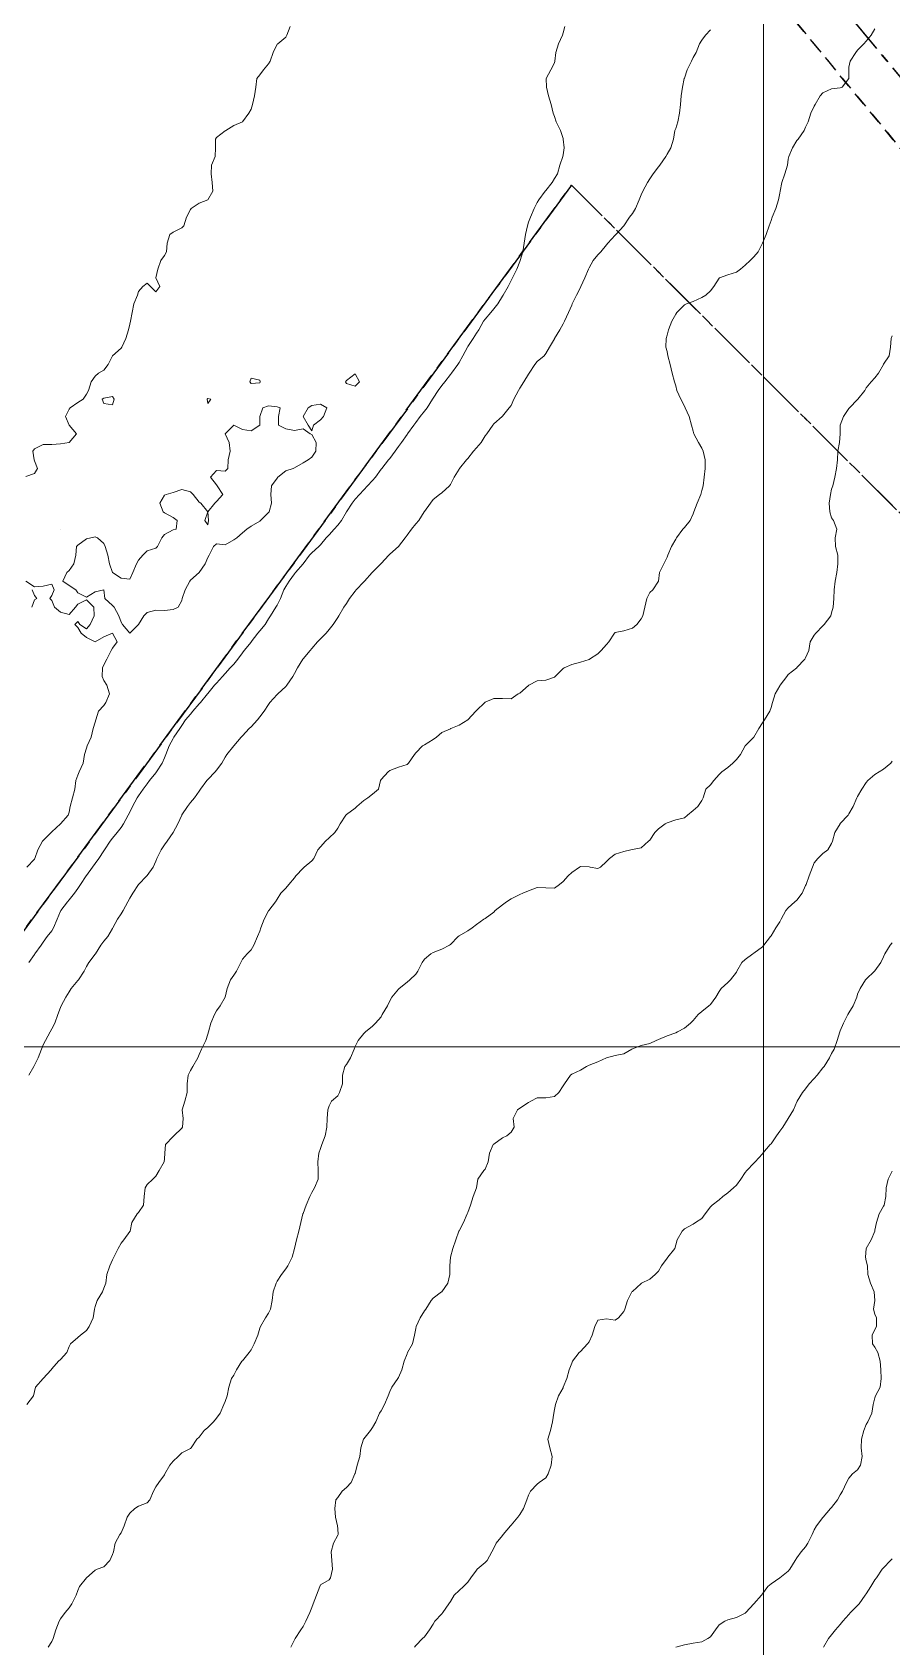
# Model space of a CAD drawing. Header units: centimetres. Extents: x 0 to 642158, y -847 to 649707.
# Drawn here: x 616324.6 to 616374.2, y 620852.8 to 620945.9 of the extents above; entities that cross this region are included whole.
import ezdxf

# ---------------------------------------------------------------- set-up
doc = ezdxf.new("R2010")
doc.units = ezdxf.units.CM
doc.header["$MEASUREMENT"] = 0
doc.linetypes.add('CENTERX2', pattern=[4, 2.5, -0.5, 0.5, -0.5])
doc.linetypes.add('JIS_02_0.7', pattern=[1.35, 0.75, -0.6])
for name, color, linetype, lineweight in [('MEV_grille', 254, 'Continuous', 9), ('WAL_parcellaire agricole', 7, 'JIS_02_0.7', 25), ('WAL_topographie 0.5', 253, 'Continuous', 20)]:
    doc.layers.add(name, color=color, linetype=linetype, lineweight=lineweight)
doc.layers.add('SPW_parcellaire cadastral', color=7, linetype='CENTERX2', lineweight=25, true_color=0xff0542)

# ---------------------------------------------------------------- blocks, each defined once
blk = doc.blocks.new('*U114')
at = {"layer": 'MEV_grille', "transparency": 33554687}
blk.add_lwpolyline([(-1338.461, 0), (1338.461, 0)], dxfattribs=at)
blk = doc.blocks.new('*U115')
at = {"layer": 'MEV_grille', "color": 0, "linetype": 'ByBlock', "lineweight": -2, "transparency": 16777216}
blk.add_blockref('*U114', (0, -1500), dxfattribs=at)
blk = doc.blocks.new('*U112')
at = {"layer": 'MEV_grille', "transparency": 33554687}
blk.add_lwpolyline([(0, 1825.476), (0, -1825.476)], dxfattribs=at)
blk = doc.blocks.new('*U113')
at = {"layer": 'MEV_grille', "color": 0, "linetype": 'ByBlock', "lineweight": -2, "transparency": 16777216}
blk.add_blockref('*U112', (1000, 0), dxfattribs=at)

msp = doc.modelspace()

# ---------------------------------------------------------------- linework, layer by layer
at = {"layer": 'SPW_parcellaire cadastral'}
for points in [[(616444.846, 620858.824), (616328.319, 620999.221), (616353.241, 621029.345), (616359.425, 621024.116), (616402.941, 621068.081), (616404.139, 621066.321), (616414.789, 621054.224), (616417.702, 621050.693), (616424.235, 621042.692)], [(616313.036, 620878.993), (616265.079, 620915.786), (616262.741, 620917.58), (616265.689, 620921.537), (616328.319, 620999.221), (616444.846, 620858.824), (616438.51, 620852.937), (616408.245, 620884.701), (616355.741, 620937.089), (616313.036, 620878.993)], [(616313.036, 620878.993), (616355.741, 620937.089), (616408.245, 620884.701), (616438.51, 620852.937), (616410.11, 620826.551), (616394.538, 620813.213), (616375.55, 620800.72), (616354.566, 620778.67), (616332.931, 620755.938), (616309.37, 620730.794), (616286.178, 620751.628), (616257.086, 620777.464), (616258.195, 620804.368), (616302.028, 620864.015), (616313.036, 620878.993)]]:
    msp.add_lwpolyline(points, dxfattribs=at)
at = {"layer": 'WAL_parcellaire agricole'}
for points in [[(616324.031, 621000.478), (616269.31, 620938.403), (616268.869, 620960.806), (616335.692, 621044.813), (616332.483, 621048.937), (616345.106, 621065.188), (616375.352, 621102.317), (616518.538, 620926.168), (616439.713, 620860.66), (616324.031, 621000.478)], [(616255.997, 620774.617), (616254.888, 620802.306), (616269.443, 620906.264), (616269.125, 620914.056), (616269.31, 620938.403), (616324.031, 621000.478), (616439.713, 620860.66), (616427.749, 620846.053), (616421.929, 620839.702), (616414.257, 620830.705), (616403.934, 620820.988), (616397.612, 620816.054), (616363.299, 620797.518), (616354.757, 620786.516), (616345.049, 620771.634), (616339.95, 620763.773), (616311.615, 620724.308), (616278.144, 620756.809), (616255.997, 620774.617)]]:
    msp.add_lwpolyline(points, dxfattribs=at)
at = {"layer": 'WAL_topographie 0.5'}
for points in [[(616339.5, 620946.25), (616339.319, 620945.75), (616339.25, 620945.632), (616338.786, 620945.25), (616338.75, 620945.217), (616338.517, 620944.75), (616338.346, 620944.25), (616338.25, 620944.094), (616337.961, 620943.75), (616337.75, 620943.464), (616337.583, 620943.25), (616337.516, 620942.75), (616337.45, 620942.25), (616337.324, 620941.75), (616337.25, 620941.472), (616337.125, 620941.25), (616336.75, 620940.75), (616336.75, 620940.75), (616336.25, 620940.544), (616335.796, 620940.25), (616335.75, 620940.222), (616335.25, 620939.838), (616335.185, 620939.75), (616335.197, 620939.25), (616335.167, 620938.75), (616334.97, 620938.25), (616334.941, 620937.75), (616335.007, 620937.25), (616335.047, 620936.75), (616334.75, 620936.25), (616334.75, 620936.25), (616334.25, 620936.045), (616333.786, 620935.75), (616333.75, 620935.694), (616333.528, 620935.25), (616333.361, 620934.75), (616333.25, 620934.625), (616332.75, 620934.389), (616332.558, 620934.25), (616332.409, 620933.75), (616332.359, 620933.25), (616332.25, 620933.042), (616332.044, 620932.75), (616331.863, 620932.25), (616331.75, 620931.75), (616331.978, 620931.25), (616331.75, 620930.938), (616331.438, 620931.25), (616331.25, 620931.438), (616331, 620931.25), (616330.75, 620930.95), (616330.687, 620930.75), (616330.477, 620930.25), (616330.383, 620929.75), (616330.298, 620929.25), (616330.25, 620929.083), (616330.176, 620928.75), (616330.019, 620928.25), (616329.794, 620927.75), (616329.75, 620927.683), (616329.25, 620927.25), (616329.25, 620927.25), (616329, 620926.75), (616328.75, 620926.427), (616328.45, 620926.25), (616328.25, 620926.068), (616328.016, 620925.75), (616327.875, 620925.25), (616327.75, 620925.036), (616327.55, 620924.75), (616327.25, 620924.55), (616326.8, 620924.25), (616326.75, 620924.179), (616326.536, 620923.75), (616326.75, 620923.25), (616326.75, 620923.25), (616327.167, 620922.75), (616326.75, 620922.25), (616326.75, 620922.25), (616326.25, 620922.162), (616325.75, 620922.139), (616325.25, 620922.125), (616324.75, 620921.875), (616324.645, 620921.75), (616324.725, 620921.25), (616324.75, 620921.194), (616324.924, 620920.75), (616324.75, 620920.464), (616324.25, 620920.29)], [(616373.25, 620946.11), (616373.025, 620945.75), (616372.75, 620945.395), (616372.614, 620945.25), (616372.25, 620944.875), (616372.147, 620944.75), (616371.81, 620944.25), (616371.75, 620943.893), (616371.735, 620943.75), (616371.738, 620943.25), (616371.355, 620942.75), (616371.25, 620942.709), (616370.75, 620942.645), (616370.25, 620942.413), (616370.093, 620942.25), (616369.792, 620941.75), (616369.75, 620941.657), (616369.554, 620941.25), (616369.389, 620940.75), (616369.25, 620940.435), (616369.161, 620940.25), (616368.808, 620939.75), (616368.75, 620939.662), (616368.486, 620939.25), (616368.282, 620938.75), (616368.25, 620938.6), (616368.195, 620938.25), (616368.056, 620937.75), (616367.875, 620937.25), (616367.77, 620936.75), (616367.75, 620936.639), (616367.683, 620936.25), (616367.534, 620935.75), (616367.315, 620935.25), (616367.25, 620935.056), (616367.152, 620934.75), (616366.972, 620934.25), (616366.75, 620933.75), (616366.75, 620933.75), (616366.5, 620933.25), (616366.25, 620932.953), (616366.04, 620932.75), (616365.75, 620932.477), (616365.482, 620932.25), (616365.25, 620932.079), (616364.75, 620931.921), (616364.283, 620931.75), (616364.25, 620931.727), (616363.95, 620931.25), (616363.75, 620931), (616363.491, 620930.75), (616363.25, 620930.615), (616362.75, 620930.39), (616362.381, 620930.25), (616362.25, 620930.186), (616361.825, 620929.75), (616361.75, 620929.646), (616361.529, 620929.25), (616361.343, 620928.75), (616361.25, 620928.438), (616361.191, 620928.25), (616361.177, 620927.75), (616361.25, 620927.5), (616361.306, 620927.25), (616361.427, 620926.75), (616361.547, 620926.25), (616361.687, 620925.75), (616361.75, 620925.523), (616361.825, 620925.25), (616362.039, 620924.75), (616362.25, 620924.34), (616362.3, 620924.25), (616362.534, 620923.75), (616362.658, 620923.25), (616362.75, 620922.906), (616362.791, 620922.75), (616363.06, 620922.25), (616363.25, 620921.917), (616363.335, 620921.75), (616363.448, 620921.25), (616363.444, 620920.75), (616363.388, 620920.25), (616363.326, 620919.75), (616363.25, 620919.472), (616363.199, 620919.25), (616362.99, 620918.75), (616362.788, 620918.25), (616362.75, 620918.132), (616362.591, 620917.75), (616362.25, 620917.338), (616362.167, 620917.25), (616361.792, 620916.75), (616361.75, 620916.675), (616361.5, 620916.25), (616361.3, 620915.75), (616361.25, 620915.635), (616361.065, 620915.25), (616360.815, 620914.75), (616360.75, 620914.25), (616360.75, 620914.25), (616360.424, 620913.75), (616360.25, 620913.59), (616360.09, 620913.25), (616359.974, 620912.75), (616359.861, 620912.25), (616359.75, 620912.068), (616359.506, 620911.75), (616359.25, 620911.546), (616358.75, 620911.392), (616358.25, 620911.28), (616358.22, 620911.25), (616357.885, 620910.75), (616357.75, 620910.594), (616357.444, 620910.25), (616357.25, 620910.05), (616356.773, 620909.75), (616356.75, 620909.738), (616356.25, 620909.583), (616355.75, 620909.445), (616355.306, 620909.25), (616355.25, 620909.208), (616354.792, 620908.75), (616354.75, 620908.718), (616354.25, 620908.547), (616353.75, 620908.493), (616353.278, 620908.25), (616353.25, 620908.231), (616352.75, 620907.794), (616352.667, 620907.75), (616352.25, 620907.456), (616351.75, 620907.488), (616351.25, 620907.479), (616350.75, 620907.261), (616350.736, 620907.25), (616350.25, 620906.791), (616350.212, 620906.75), (616349.75, 620906.25), (616349.75, 620906.25), (616349.25, 620905.946), (616348.776, 620905.75), (616348.75, 620905.736), (616348.25, 620905.528), (616347.938, 620905.25), (616347.75, 620905.117), (616347.25, 620904.816), (616347.133, 620904.75), (616346.75, 620904.339), (616346.669, 620904.25), (616346.33, 620903.75), (616346.25, 620903.676), (616345.75, 620903.529), (616345.25, 620903.327), (616345.159, 620903.25), (616344.75, 620902.8), (616344.714, 620902.75), (616344.604, 620902.25), (616344.25, 620901.967), (616343.979, 620901.75), (616343.75, 620901.605), (616343.353, 620901.25), (616343.25, 620901.155), (616342.75, 620900.78), (616342.719, 620900.75), (616342.393, 620900.25), (616342.25, 620900), (616342.083, 620899.75), (616341.75, 620899.434), (616341.538, 620899.25), (616341.25, 620898.933), (616341.109, 620898.75), (616340.868, 620898.25), (616340.75, 620898.118), (616340.319, 620897.75), (616340.25, 620897.702), (616339.837, 620897.25), (616339.75, 620897.132), (616339.425, 620896.75), (616339.25, 620896.538), (616338.962, 620896.25), (616338.75, 620895.9), (616338.659, 620895.75), (616338.263, 620895.25), (616338.25, 620895.231), (616337.995, 620894.75), (616337.817, 620894.25), (616337.75, 620894.062), (616337.622, 620893.75), (616337.412, 620893.25), (616337.25, 620892.979), (616337.021, 620892.75), (616336.75, 620892.441), (616336.652, 620892.25), (616336.398, 620891.75), (616336.25, 620891.518), (616336.067, 620891.25), (616335.864, 620890.75), (616335.75, 620890.25), (616335.75, 620890.25), (616335.456, 620889.75), (616335.25, 620889.458), (616335.131, 620889.25), (616334.924, 620888.75), (616334.788, 620888.25), (616334.75, 620888.125), (616334.632, 620887.75), (616334.393, 620887.25), (616334.25, 620886.95), (616334.175, 620886.75), (616333.884, 620886.25), (616333.75, 620886.03), (616333.615, 620885.75), (616333.568, 620885.25), (616333.564, 620884.75), (616333.425, 620884.25), (616333.279, 620883.75), (616333.333, 620883.25), (616333.283, 620882.75), (616333.25, 620882.705), (616332.781, 620882.25), (616332.75, 620882.224), (616332.311, 620881.75), (616332.268, 620881.25), (616332.25, 620880.917), (616332.236, 620880.75), (616331.95, 620880.25), (616331.75, 620879.917), (616331.575, 620879.75), (616331.25, 620879.441), (616331.142, 620879.25), (616331.074, 620878.75), (616331.047, 620878.25), (616330.75, 620877.827), (616330.683, 620877.75), (616330.361, 620877.25), (616330.263, 620876.75), (616330.25, 620876.728), (616329.895, 620876.25), (616329.75, 620876.054), (616329.587, 620875.75), (616329.329, 620875.25), (616329.25, 620875.098), (616329.09, 620874.75), (616328.925, 620874.25), (616328.867, 620873.75), (616328.75, 620873.459), (616328.669, 620873.25), (616328.375, 620872.75), (616328.25, 620872.4), (616328.215, 620872.25), (616328.132, 620871.75), (616327.898, 620871.25), (616327.75, 620871.033), (616327.41, 620870.75), (616327.25, 620870.617), (616326.827, 620870.25), (616326.75, 620870.096), (616326.614, 620869.75), (616326.25, 620869.35), (616326.125, 620869.25), (616325.75, 620868.822), (616325.706, 620868.75), (616325.25, 620868.25), (616325.25, 620868.25), (616324.807, 620867.75), (616324.75, 620867.5), (616324.696, 620867.25), (616324.313, 620866.75)], [(616355.346, 620946.25), (616355.25, 620945.875), (616355.212, 620945.75), (616354.983, 620945.25), (616354.832, 620944.75), (616354.782, 620944.25), (616354.75, 620944.15), (616354.536, 620943.75), (616354.267, 620943.25), (616354.301, 620942.75), (616354.413, 620942.25), (616354.564, 620941.75), (616354.686, 620941.25), (616354.75, 620941.05), (616354.855, 620940.75), (616355.099, 620940.25), (616355.25, 620939.786), (616355.264, 620939.75), (616355.32, 620939.25), (616355.25, 620938.833), (616355.235, 620938.75), (616355.066, 620938.25), (616354.929, 620937.75), (616354.75, 620937.472), (616354.617, 620937.25), (616354.25, 620936.792), (616354.216, 620936.75), (616353.854, 620936.25), (616353.75, 620936.099), (616353.59, 620935.75), (616353.367, 620935.25), (616353.25, 620934.96), (616353.194, 620934.75), (616353.076, 620934.25), (616353.009, 620933.75), (616352.933, 620933.25), (616352.776, 620932.75), (616352.75, 620932.69), (616352.583, 620932.25), (616352.339, 620931.75), (616352.25, 620931.586), (616352.086, 620931.25), (616351.79, 620930.75), (616351.75, 620930.684), (616351.477, 620930.25), (616351.25, 620929.951), (616351.074, 620929.75), (616350.75, 620929.372), (616350.662, 620929.25), (616350.381, 620928.75), (616350.25, 620928.547), (616350.067, 620928.25), (616349.75, 620927.777), (616349.733, 620927.75), (616349.464, 620927.25), (616349.25, 620926.862), (616349.179, 620926.75), (616348.814, 620926.25), (616348.75, 620926.166), (616348.421, 620925.75), (616348.25, 620925.536), (616348.045, 620925.25), (616347.75, 620924.802), (616347.718, 620924.75), (616347.399, 620924.25), (616347.25, 620924.059), (616346.998, 620923.75), (616346.75, 620923.402), (616346.637, 620923.25), (616346.277, 620922.75), (616346.25, 620922.715), (616345.924, 620922.25), (616345.75, 620922.014), (616345.556, 620921.75), (616345.25, 620921.334), (616345.185, 620921.25), (616344.785, 620920.75), (616344.75, 620920.703), (616344.429, 620920.25), (616344.25, 620920.053), (616343.961, 620919.75), (616343.75, 620919.512), (616343.5, 620919.25), (616343.25, 620918.971), (616343.074, 620918.75), (616342.75, 620918.25), (616342.75, 620918.25), (616342.47, 620917.75), (616342.25, 620917.486), (616342.041, 620917.25), (616341.75, 620916.926), (616341.585, 620916.75), (616341.25, 620916.347), (616341.156, 620916.25), (616340.75, 620915.875), (616340.626, 620915.75), (616340.254, 620915.25), (616340.25, 620915.244), (616339.82, 620914.75), (616339.75, 620914.668), (616339.441, 620914.25), (616339.25, 620913.936), (616339.143, 620913.75), (616338.937, 620913.25), (616338.75, 620912.866), (616338.682, 620912.75), (616338.363, 620912.25), (616338.25, 620912.074), (616338.053, 620911.75), (616337.75, 620911.384), (616337.637, 620911.25), (616337.258, 620910.75), (616337.25, 620910.739), (616336.849, 620910.25), (616336.75, 620910.121), (616336.478, 620909.75), (616336.25, 620909.471), (616336.046, 620909.25), (616335.75, 620908.919), (616335.593, 620908.75), (616335.25, 620908.368), (616335.144, 620908.25), (616334.75, 620907.769), (616334.736, 620907.75), (616334.327, 620907.25), (616334.25, 620907.169), (616333.895, 620906.75), (616333.75, 620906.569), (616333.472, 620906.25), (616333.25, 620905.93), (616333.127, 620905.75), (616332.792, 620905.25), (616332.75, 620905.182), (616332.525, 620904.75), (616332.333, 620904.25), (616332.25, 620904.052), (616332.111, 620903.75), (616331.781, 620903.25), (616331.75, 620903.202), (616331.393, 620902.75), (616331.25, 620902.56), (616331.025, 620902.25), (616330.75, 620901.86), (616330.682, 620901.75), (616330.405, 620901.25), (616330.25, 620900.93), (616330.162, 620900.75), (616329.888, 620900.25), (616329.75, 620900.033), (616329.52, 620899.75), (616329.25, 620899.43), (616329.12, 620899.25), (616328.786, 620898.75), (616328.75, 620898.69), (616328.465, 620898.25), (616328.25, 620897.961), (616328.092, 620897.75), (616327.75, 620897.266), (616327.739, 620897.25), (616327.41, 620896.75), (616327.25, 620896.521), (616327.054, 620896.25), (616326.75, 620895.87), (616326.648, 620895.75), (616326.266, 620895.25), (616326.25, 620895.216), (616326.06, 620894.75), (616325.851, 620894.25), (616325.75, 620894.075), (616325.485, 620893.75), (616325.25, 620893.431), (616325.14, 620893.25), (616324.774, 620892.75), (616324.75, 620892.719), (616324.414, 620892.25)], [(616363.75, 620946.059), (616363.474, 620945.75), (616363.25, 620945.457), (616363.125, 620945.25), (616362.924, 620944.75), (616362.75, 620944.454), (616362.657, 620944.25), (616362.414, 620943.75), (616362.25, 620943.274), (616362.243, 620943.25), (616362.142, 620942.75), (616362.066, 620942.25), (616362.018, 620941.75), (616361.977, 620941.25), (616361.875, 620940.75), (616361.75, 620940.364), (616361.71, 620940.25), (616361.618, 620939.75), (616361.478, 620939.25), (616361.25, 620938.888), (616361.172, 620938.75), (616360.835, 620938.25), (616360.75, 620938.15), (616360.459, 620937.75), (616360.25, 620937.463), (616360.13, 620937.25), (616359.847, 620936.75), (616359.75, 620936.531), (616359.638, 620936.25), (616359.435, 620935.75), (616359.25, 620935.462), (616359.086, 620935.25), (616358.756, 620934.75), (616358.75, 620934.741), (616358.294, 620934.25), (616358.25, 620934.213), (616357.831, 620933.75), (616357.75, 620933.652), (616357.423, 620933.25), (616357.25, 620933.074), (616356.995, 620932.75), (616356.75, 620932.324), (616356.714, 620932.25), (616356.507, 620931.75), (616356.281, 620931.25), (616356.25, 620931.187), (616356.029, 620930.75), (616355.78, 620930.25), (616355.75, 620930.174), (616355.566, 620929.75), (616355.326, 620929.25), (616355.25, 620929.103), (616355.071, 620928.75), (616354.762, 620928.25), (616354.75, 620928.231), (616354.466, 620927.75), (616354.25, 620927.385), (616354.158, 620927.25), (616353.75, 620926.92), (616353.623, 620926.75), (616353.292, 620926.25), (616353.25, 620926.186), (616352.98, 620925.75), (616352.75, 620925.378), (616352.677, 620925.25), (616352.413, 620924.75), (616352.25, 620924.386), (616352.146, 620924.25), (616351.75, 620923.771), (616351.733, 620923.75), (616351.25, 620923.324), (616351.197, 620923.25), (616350.843, 620922.75), (616350.75, 620922.625), (616350.519, 620922.25), (616350.25, 620921.939), (616350.087, 620921.75), (616349.75, 620921.333), (616349.681, 620921.25), (616349.273, 620920.75), (616349.25, 620920.719), (616348.967, 620920.25), (616348.75, 620919.824), (616348.702, 620919.75), (616348.25, 620919.346), (616348.118, 620919.25), (616347.75, 620918.952), (616347.598, 620918.75), (616347.25, 620918.263), (616347.241, 620918.25), (616346.923, 620917.75), (616346.75, 620917.552), (616346.505, 620917.25), (616346.25, 620916.912), (616346.138, 620916.75), (616345.75, 620916.25), (616345.75, 620916.25), (616345.25, 620915.806), (616345.201, 620915.75), (616344.75, 620915.268), (616344.734, 620915.25), (616344.25, 620914.774), (616344.229, 620914.75), (616343.788, 620914.25), (616343.75, 620914.215), (616343.316, 620913.75), (616343.25, 620913.674), (616342.933, 620913.25), (616342.75, 620912.967), (616342.607, 620912.75), (616342.319, 620912.25), (616342.25, 620912.15), (616341.987, 620911.75), (616341.75, 620911.464), (616341.579, 620911.25), (616341.25, 620910.921), (616341.085, 620910.75), (616340.75, 620910.373), (616340.651, 620910.25), (616340.25, 620909.77), (616340.234, 620909.75), (616339.919, 620909.25), (616339.75, 620908.929), (616339.659, 620908.75), (616339.314, 620908.25), (616339.25, 620908.167), (616338.8, 620907.75), (616338.75, 620907.709), (616338.332, 620907.25), (616338.25, 620907.133), (616338.007, 620906.75), (616337.75, 620906.417), (616337.623, 620906.25), (616337.25, 620905.856), (616337.14, 620905.75), (616336.75, 620905.336), (616336.677, 620905.25), (616336.25, 620904.75), (616336.25, 620904.75), (616335.849, 620904.25), (616335.75, 620904.098), (616335.551, 620903.75), (616335.25, 620903.346), (616335.168, 620903.25), (616334.75, 620902.812), (616334.698, 620902.75), (616334.327, 620902.25), (616334.25, 620902.136), (616333.979, 620901.75), (616333.75, 620901.478), (616333.57, 620901.25), (616333.25, 620900.765), (616333.243, 620900.75), (616333.015, 620900.25), (616332.754, 620899.75), (616332.75, 620899.743), (616332.403, 620899.25), (616332.25, 620899.043), (616332.062, 620898.75), (616331.811, 620898.25), (616331.75, 620898.098), (616331.593, 620897.75), (616331.25, 620897.264), (616331.237, 620897.25), (616330.75, 620896.75), (616330.75, 620896.75), (616330.429, 620896.25), (616330.25, 620895.966), (616330.133, 620895.75), (616329.864, 620895.25), (616329.75, 620895.067), (616329.53, 620894.75), (616329.273, 620894.25), (616329.25, 620894.208), (616328.978, 620893.75), (616328.75, 620893.474), (616328.581, 620893.25), (616328.263, 620892.75), (616328.25, 620892.73), (616327.892, 620892.25), (616327.75, 620892.018), (616327.624, 620891.75), (616327.283, 620891.25), (616327.25, 620891.213), (616326.872, 620890.75), (616326.75, 620890.565), (616326.559, 620890.25), (616326.282, 620889.75), (616326.25, 620889.664), (616326.098, 620889.25), (616325.922, 620888.75), (616325.75, 620888.417), (616325.648, 620888.25), (616325.375, 620887.75), (616325.25, 620887.5), (616325.154, 620887.25), (616324.958, 620886.75), (616324.75, 620886.333), (616324.708, 620886.25), (616324.414, 620885.75)], [(616374.25, 620928.404), (616374.193, 620928.25), (616374.15, 620927.75), (616374.062, 620927.25), (616373.75, 620926.774), (616373.734, 620926.75), (616373.453, 620926.25), (616373.25, 620925.979), (616373.03, 620925.75), (616372.75, 620925.4), (616372.656, 620925.25), (616372.266, 620924.75), (616372.25, 620924.733), (616371.783, 620924.25), (616371.75, 620924.212), (616371.434, 620923.75), (616371.25, 620923.25), (616371.25, 620923.249), (616371.238, 620922.75), (616371.207, 620922.25), (616371.109, 620921.75), (616371.088, 620921.25), (616371.037, 620920.75), (616370.932, 620920.25), (616370.813, 620919.75), (616370.75, 620919.558), (616370.682, 620919.25), (616370.603, 620918.75), (616370.637, 620918.25), (616370.75, 620917.897), (616370.859, 620917.75), (616371.044, 620917.25), (616370.956, 620916.75), (616370.981, 620916.25), (616371.099, 620915.75), (616371.104, 620915.25), (616371.042, 620914.75), (616370.962, 620914.25), (616370.902, 620913.75), (616370.875, 620913.25), (616370.829, 620912.75), (616370.75, 620912.416), (616370.704, 620912.25), (616370.314, 620911.75), (616370.25, 620911.682), (616369.84, 620911.25), (616369.75, 620911.129), (616369.511, 620910.75), (616369.433, 620910.25), (616369.25, 620909.833), (616369.207, 620909.75), (616368.75, 620909.265), (616368.735, 620909.25), (616368.25, 620908.86), (616368.158, 620908.75), (616367.772, 620908.25), (616367.75, 620908.217), (616367.491, 620907.75), (616367.336, 620907.25), (616367.25, 620906.956), (616367.185, 620906.75), (616366.88, 620906.25), (616366.75, 620906.079), (616366.545, 620905.75), (616366.25, 620905.25), (616366.25, 620905.25), (616365.75, 620904.75), (616365.75, 620904.75), (616365.486, 620904.25), (616365.25, 620903.957), (616365.05, 620903.75), (616364.75, 620903.5), (616364.417, 620903.25), (616364.25, 620903.089), (616363.944, 620902.75), (616363.75, 620902.5), (616363.489, 620902.25), (616363.327, 620901.75), (616363.25, 620901.596), (616363.036, 620901.25), (616362.75, 620901.028), (616362.438, 620900.75), (616362.25, 620900.595), (616361.75, 620900.474), (616361.25, 620900.31), (616361.146, 620900.25), (616360.75, 620899.962), (616360.544, 620899.75), (616360.25, 620899.315), (616360.187, 620899.25), (616359.75, 620898.861), (616359.25, 620898.766), (616359.167, 620898.75), (616358.75, 620898.661), (616358.25, 620898.5), (616357.932, 620898.25), (616357.75, 620898.076), (616357.409, 620897.75), (616357.25, 620897.669), (616356.812, 620897.75), (616356.75, 620897.766), (616356.25, 620897.784), (616356.192, 620897.75), (616355.75, 620897.447), (616355.542, 620897.25), (616355.25, 620896.932), (616355.036, 620896.75), (616354.75, 620896.534), (616354.25, 620896.561), (616353.75, 620896.578), (616353.25, 620896.39), (616352.932, 620896.25), (616352.75, 620896.17), (616352.25, 620895.932), (616351.989, 620895.75), (616351.75, 620895.588), (616351.339, 620895.25), (616351.25, 620895.161), (616350.75, 620894.798), (616350.687, 620894.75), (616350.25, 620894.45), (616350.009, 620894.25), (616349.75, 620894.08), (616349.25, 620893.795), (616349.191, 620893.75), (616348.75, 620893.281), (616348.702, 620893.25), (616348.25, 620893.024), (616347.75, 620892.823), (616347.625, 620892.75), (616347.25, 620892.45), (616347.128, 620892.25), (616346.875, 620891.75), (616346.75, 620891.573), (616346.405, 620891.25), (616346.25, 620891.125), (616345.785, 620890.75), (616345.75, 620890.71), (616345.379, 620890.25), (616345.25, 620890.05), (616345.11, 620889.75), (616344.821, 620889.25), (616344.75, 620889.125), (616344.429, 620888.75), (616344.25, 620888.571), (616343.859, 620888.25), (616343.75, 620888.154), (616343.422, 620887.75), (616343.25, 620887.406), (616343.189, 620887.25), (616342.994, 620886.75), (616342.75, 620886.375), (616342.665, 620886.25), (616342.514, 620885.75), (616342.517, 620885.25), (616342.356, 620884.75), (616342.25, 620884.56), (616341.89, 620884.25), (616341.75, 620883.981), (616341.671, 620883.75), (616341.64, 620883.25), (616341.625, 620882.75), (616341.517, 620882.25), (616341.323, 620881.75), (616341.25, 620881.531), (616341.163, 620881.25), (616341.09, 620880.75), (616341.128, 620880.25), (616341.112, 620879.75), (616340.899, 620879.25), (616340.75, 620878.981), (616340.632, 620878.75), (616340.428, 620878.25), (616340.25, 620877.779), (616340.239, 620877.75), (616340.123, 620877.25), (616340.004, 620876.75), (616339.864, 620876.25), (616339.75, 620875.75), (616339.75, 620875.75), (616339.627, 620875.25), (616339.368, 620874.75), (616339.25, 620874.574), (616338.994, 620874.25), (616338.75, 620873.861), (616338.69, 620873.75), (616338.531, 620873.25), (616338.46, 620872.75), (616338.36, 620872.25), (616338.25, 620872.018), (616338.08, 620871.75), (616337.783, 620871.25), (616337.75, 620871.15), (616337.637, 620870.75), (616337.428, 620870.25), (616337.25, 620869.9), (616337.135, 620869.75), (616336.75, 620869.281), (616336.715, 620869.25), (616336.399, 620868.75), (616336.25, 620868.445), (616336.12, 620868.25), (616335.957, 620867.75), (616335.86, 620867.25), (616335.75, 620866.925), (616335.674, 620866.75), (616335.463, 620866.25), (616335.25, 620865.972), (616335.087, 620865.75), (616334.75, 620865.433), (616334.539, 620865.25), (616334.25, 620864.879), (616334.118, 620864.75), (616333.794, 620864.25), (616333.75, 620864.21), (616333.25, 620863.96), (616333.033, 620863.75), (616332.75, 620863.484), (616332.562, 620863.25), (616332.28, 620862.75), (616332.25, 620862.702), (616331.923, 620862.25), (616331.75, 620862.012), (616331.622, 620861.75), (616331.412, 620861.25), (616331.25, 620861.088), (616330.75, 620860.889), (616330.533, 620860.75), (616330.25, 620860.479), (616330.088, 620860.25), (616329.927, 620859.75), (616329.75, 620859.357), (616329.675, 620859.25), (616329.41, 620858.75), (616329.302, 620858.25), (616329.25, 620858.1), (616329.098, 620857.75), (616328.75, 620857.386), (616328.375, 620857.25), (616328.25, 620857.208), (616327.75, 620856.75), (616327.75, 620856.75), (616327.35, 620856.25), (616327.25, 620856.022), (616327.15, 620855.75), (616326.904, 620855.25), (616326.75, 620855.028), (616326.512, 620854.75), (616326.25, 620854.383), (616326.181, 620854.25), (616325.987, 620853.75), (616325.83, 620853.25), (616325.75, 620853.083), (616325.544, 620852.75)], [(616337.774, 620925.75), (616337.75, 620925.694), (616337.25, 620925.65), (616337.175, 620925.75), (616337.25, 620925.964), (616337.75, 620925.85), (616337.774, 620925.75)], [(616343.513, 620925.75), (616343.25, 620925.5), (616342.75, 620925.65), (616342.702, 620925.75), (616342.75, 620925.827), (616343.25, 620926.204), (616343.513, 620925.75)], [(616330.25, 620911.25), (616330.25, 620911.25), (616330.249, 620911.25), (616329.833, 620911.75), (616329.75, 620911.875), (616329.625, 620912.25), (616329.35, 620912.75), (616329.25, 620912.85), (616328.806, 620913.25), (616328.75, 620913.749), (616328.25, 620913.625), (616327.75, 620913.334), (616327.25, 620913.583), (616327.125, 620913.75), (616326.75, 620914), (616326.375, 620914.25), (616326.614, 620914.75), (616326.75, 620914.857), (616327.025, 620915.25), (616327.131, 620915.75), (616327.167, 620916.25), (616327.25, 620916.327), (616327.75, 620916.685), (616328, 620916.75), (616328.25, 620916.808), (616328.387, 620916.75), (616328.75, 620916.417), (616328.833, 620916.25), (616328.988, 620915.75), (616329.083, 620915.25), (616329.25, 620914.75), (616329.25, 620914.75), (616329.75, 620914.417), (616330.25, 620914.361), (616330.417, 620914.75), (616330.643, 620915.25), (616330.75, 620915.464), (616331, 620915.75), (616331.25, 620916), (616331.75, 620916.15), (616331.844, 620916.25), (616332.096, 620916.75), (616332.25, 620916.932), (616332.75, 620917.204), (616332.917, 620917.25), (616332.981, 620917.75), (616332.75, 620917.926), (616332.25, 620918.183), (616332.173, 620918.25), (616331.975, 620918.75), (616332.25, 620919.208), (616332.35, 620919.25), (616332.75, 620919.361), (616333.25, 620919.542), (616333.75, 620919.402), (616333.902, 620919.25), (616334.25, 620918.806), (616334.35, 620918.75), (616334.75, 620918.25), (616335.15, 620918.75), (616335.25, 620918.841), (616335.625, 620919.25), (616335.296, 620919.75), (616335.25, 620919.8), (616334.904, 620920.25), (616335.25, 620920.625), (616335.75, 620920.596), (616335.904, 620920.75), (616335.925, 620921.25), (616336.036, 620921.75), (616335.977, 620922.25), (616335.75, 620922.75), (616335.75, 620922.75), (616335.75, 620922.75), (616336.25, 620923.25), (616336.25, 620923.25), (616336.25, 620923.25), (616336.75, 620923), (616337.25, 620922.917), (616337.75, 620923.25), (616337.75, 620923.75), (616337.75, 620923.751), (616337.917, 620924.25), (616338.25, 620924.361), (616338.75, 620924.306), (616338.917, 620924.25), (616338.833, 620923.75), (616338.821, 620923.25), (616339.25, 620923.036), (616339.75, 620922.95), (616340.25, 620923.036), (616340.65, 620922.75), (616340.75, 620922.712), (616341, 620922.25), (616340.979, 620921.75), (616340.75, 620921.402), (616340.544, 620921.25), (616340.25, 620921.083), (616339.75, 620920.783), (616339.667, 620920.75), (616339.25, 620920.611), (616338.786, 620920.25), (616338.75, 620920.194), (616338.417, 620919.75), (616338.389, 620919.25), (616338.426, 620918.75), (616338.287, 620918.25), (616338.25, 620918.201), (616337.799, 620917.75), (616337.75, 620917.707), (616337.25, 620917.417), (616337, 620917.25), (616336.75, 620917.042), (616336.417, 620916.75), (616336.25, 620916.625), (616335.75, 620916.35), (616335.25, 620916.406), (616335.083, 620916.25), (616334.829, 620915.75), (616334.75, 620915.614), (616334.596, 620915.25), (616334.25, 620914.75), (616334.25, 620914.75), (616333.75, 620914.3), (616333.708, 620914.25), (616333.44, 620913.75), (616333.276, 620913.25), (616333.25, 620913.125), (616333.036, 620912.75), (616332.75, 620912.617), (616332.25, 620912.55), (616331.75, 620912.583), (616331.25, 620912.45), (616331.05, 620912.25), (616330.75, 620911.75), (616330.75, 620911.75), (616330.25, 620911.25)], [(616329.35, 620924.75), (616329.25, 620924.417), (616328.75, 620924.5), (616328.65, 620924.75), (616328.75, 620924.8), (616329.25, 620924.893), (616329.35, 620924.75)], [(616334.917, 620924.75), (616334.75, 620924.5), (616334.708, 620924.75), (616334.75, 620924.794), (616334.917, 620924.75)], [(616340.841, 620923.25), (616340.75, 620922.917), (616340.55, 620923.25), (616340.25, 620923.75), (616340.25, 620923.75), (616340.25, 620923.75), (616340.55, 620924.25), (616340.75, 620924.375), (616341.25, 620924.461), (616341.614, 620924.25), (616341.427, 620923.75), (616341.25, 620923.55), (616340.841, 620923.25)], [(616334.75, 620917.5), (616334.786, 620917.75), (616334.75, 620918.249), (616334.583, 620917.75), (616334.75, 620917.5)], [(616326.25, 620917.25), (616326.25, 620917.25), (616326.249, 620917.25), (616326.25, 620917.25), (616326.25, 620917.25)], [(616324.25, 620914.25), (616324.75, 620913.917), (616325.25, 620913.964), (616325.75, 620914.083), (616325.875, 620913.75), (616325.75, 620913.417), (616325.625, 620913.25), (616325.75, 620913.125), (616325.9, 620912.75), (616326.25, 620912.458), (616326.75, 620912.333), (616327.107, 620912.75), (616327.25, 620912.917), (616327.75, 620913.167), (616328.167, 620912.75), (616328.188, 620912.25), (616327.964, 620911.75), (616327.75, 620911.5), (616327.375, 620911.75), (616327.25, 620911.917), (616327.083, 620911.75), (616327.25, 620911.583), (616327.45, 620911.25), (616327.75, 620911), (616328.25, 620910.75), (616328.75, 620911.042), (616329.25, 620911.25), (616329.25, 620911.25), (616329.251, 620911.25), (616329.528, 620910.75), (616329.25, 620910.393), (616329.183, 620910.25), (616328.917, 620909.75), (616328.75, 620909.416), (616328.667, 620909.25), (616328.655, 620908.75), (616328.75, 620908.528), (616328.917, 620908.25), (616329.083, 620907.75), (616328.875, 620907.25), (616328.75, 620907.083), (616328.45, 620906.75), (616328.286, 620906.25), (616328.25, 620906.107), (616328.136, 620905.75), (616328.011, 620905.25), (616327.796, 620904.75), (616327.75, 620904.625), (616327.639, 620904.25), (616327.561, 620903.75), (616327.319, 620903.25), (616327.25, 620903.066), (616327.141, 620902.75), (616327.081, 620902.25), (616326.935, 620901.75), (616326.813, 620901.25), (616326.75, 620900.932), (616326.689, 620900.75), (616326.25, 620900.25), (616326.25, 620900.25), (616325.75, 620899.785), (616325.715, 620899.75), (616325.25, 620899.293), (616325.215, 620899.25), (616324.942, 620898.75), (616324.773, 620898.25), (616324.75, 620898.206), (616324.303, 620897.75)], [(616324.594, 620912.75), (616324.75, 620913.167), (616324.875, 620913.25), (616324.75, 620913.417), (616324.607, 620913.75)], [(616374.25, 620903.857), (616374.158, 620903.75), (616373.75, 620903.405), (616373.485, 620903.25), (616373.25, 620903.093), (616372.833, 620902.75), (616372.75, 620902.644), (616372.495, 620902.25), (616372.25, 620901.819), (616372.21, 620901.75), (616371.985, 620901.25), (616371.75, 620900.824), (616371.702, 620900.75), (616371.25, 620900.263), (616371.241, 620900.25), (616370.941, 620899.75), (616370.798, 620899.25), (616370.75, 620899.125), (616370.536, 620898.75), (616370.25, 620898.533), (616369.948, 620898.25), (616369.75, 620897.993), (616369.636, 620897.75), (616369.461, 620897.25), (616369.279, 620896.75), (616369.25, 620896.689), (616369.043, 620896.25), (616368.75, 620895.856), (616368.625, 620895.75), (616368.25, 620895.406), (616368.103, 620895.25), (616367.846, 620894.75), (616367.75, 620894.593), (616367.532, 620894.25), (616367.25, 620893.794), (616367.221, 620893.75), (616366.844, 620893.25), (616366.75, 620893.152), (616366.25, 620892.782), (616366.206, 620892.75), (616365.75, 620892.434), (616365.563, 620892.25), (616365.279, 620891.75), (616365.25, 620891.692), (616364.912, 620891.25), (616364.75, 620891.093), (616364.375, 620890.75), (616364.25, 620890.576), (616364.067, 620890.25), (616363.75, 620889.831), (616363.664, 620889.75), (616363.25, 620889.434), (616363.038, 620889.25), (616362.75, 620888.911), (616362.595, 620888.75), (616362.25, 620888.464), (616361.855, 620888.25), (616361.75, 620888.2), (616361.25, 620888.025), (616360.75, 620887.811), (616360.632, 620887.75), (616360.25, 620887.583), (616359.75, 620887.464), (616359.25, 620887.264), (616359.222, 620887.25), (616358.75, 620886.984), (616358.25, 620886.885), (616357.75, 620886.75), (616357.75, 620886.75), (616357.25, 620886.518), (616356.75, 620886.321), (616356.603, 620886.25), (616356.25, 620886.043), (616355.75, 620885.802), (616355.678, 620885.75), (616355.331, 620885.25), (616355.25, 620885.136), (616355.007, 620884.75), (616354.75, 620884.531), (616354.25, 620884.442), (616353.75, 620884.438), (616353.397, 620884.25), (616353.25, 620884.184), (616352.75, 620883.857), (616352.625, 620883.75), (616352.375, 620883.25), (616352.422, 620882.75), (616352.25, 620882.456), (616352, 620882.25), (616351.75, 620882.129), (616351.25, 620881.77), (616351.226, 620881.75), (616351, 620881.25), (616350.925, 620880.75), (616350.75, 620880.338), (616350.678, 620880.25), (616350.341, 620879.75), (616350.25, 620879.25), (616350.25, 620879.25), (616350.071, 620878.75), (616349.904, 620878.25), (616349.75, 620877.821), (616349.726, 620877.75), (616349.506, 620877.25), (616349.25, 620876.774), (616349.24, 620876.75), (616349.059, 620876.25), (616348.884, 620875.75), (616348.75, 620875.25), (616348.75, 620875.25), (616348.723, 620874.75), (616348.715, 620874.25), (616348.607, 620873.75), (616348.25, 620873.261), (616348.23, 620873.25), (616347.75, 620872.897), (616347.636, 620872.75), (616347.328, 620872.25), (616347.25, 620872.16), (616347, 620871.75), (616346.779, 620871.25), (616346.75, 620871.139), (616346.671, 620870.75), (616346.558, 620870.25), (616346.281, 620869.75), (616346.25, 620869.678), (616346.08, 620869.25), (616345.952, 620868.75), (616345.75, 620868.308), (616345.709, 620868.25), (616345.368, 620867.75), (616345.25, 620867.51), (616345.161, 620867.25), (616344.946, 620866.75), (616344.75, 620866.383), (616344.663, 620866.25), (616344.448, 620865.75), (616344.25, 620865.435), (616344.134, 620865.25), (616343.75, 620864.765), (616343.741, 620864.75), (616343.578, 620864.25), (616343.521, 620863.75), (616343.37, 620863.25), (616343.25, 620862.778), (616343.241, 620862.75), (616343.018, 620862.25), (616342.75, 620861.975), (616342.507, 620861.75), (616342.25, 620861.398), (616342.129, 620861.25), (616342.083, 620860.75), (616342.118, 620860.25), (616342.232, 620859.75), (616342.25, 620859.583), (616342.273, 620859.25), (616342.25, 620859.208), (616342, 620858.75), (616341.871, 620858.25), (616341.909, 620857.75), (616341.948, 620857.25), (616341.825, 620856.75), (616341.75, 620856.65), (616341.25, 620856.355), (616341.208, 620856.25), (616341.015, 620855.75), (616340.823, 620855.25), (616340.75, 620855.044), (616340.631, 620854.75), (616340.409, 620854.25), (616340.25, 620853.958), (616340.122, 620853.75), (616339.786, 620853.25), (616339.75, 620853.179), (616339.545, 620852.75)], [(616374.25, 620893.377), (616374.127, 620893.25), (616373.82, 620892.75), (616373.75, 620892.576), (616373.594, 620892.25), (616373.25, 620891.779), (616373.224, 620891.75), (616372.75, 620891.3), (616372.712, 620891.25), (616372.402, 620890.75), (616372.25, 620890.417), (616372.196, 620890.25), (616371.983, 620889.75), (616371.75, 620889.345), (616371.69, 620889.25), (616371.437, 620888.75), (616371.25, 620888.319), (616371.216, 620888.25), (616371.066, 620887.75), (616370.89, 620887.25), (616370.75, 620887), (616370.63, 620886.75), (616370.319, 620886.25), (616370.25, 620886.168), (616369.914, 620885.75), (616369.75, 620885.554), (616369.452, 620885.25), (616369.25, 620884.958), (616369.058, 620884.75), (616368.766, 620884.25), (616368.75, 620884.219), (616368.553, 620883.75), (616368.25, 620883.25), (616368.25, 620883.25), (616367.938, 620882.75), (616367.75, 620882.516), (616367.565, 620882.25), (616367.25, 620881.797), (616367.21, 620881.75), (616366.781, 620881.25), (616366.75, 620881.215), (616366.341, 620880.75), (616366.25, 620880.671), (616365.85, 620880.25), (616365.75, 620880.132), (616365.5, 620879.75), (616365.25, 620879.399), (616365.078, 620879.25), (616364.75, 620878.974), (616364.467, 620878.75), (616364.25, 620878.559), (616363.846, 620878.25), (616363.75, 620878.161), (616363.447, 620877.75), (616363.25, 620877.491), (616362.9, 620877.25), (616362.75, 620877.164), (616362.25, 620876.879), (616362.121, 620876.75), (616361.831, 620876.25), (616361.75, 620875.958), (616361.701, 620875.75), (616361.291, 620875.25), (616361.25, 620875.202), (616360.924, 620874.75), (616360.75, 620874.45), (616360.571, 620874.25), (616360.25, 620873.985), (616359.779, 620873.75), (616359.75, 620873.737), (616359.25, 620873.282), (616359.22, 620873.25), (616358.966, 620872.75), (616358.815, 620872.25), (616358.75, 620872.117), (616358.445, 620871.75), (616358.25, 620871.629), (616357.75, 620871.705), (616357.25, 620871.614), (616357.076, 620871.25), (616356.93, 620870.75), (616356.75, 620870.375), (616356.664, 620870.25), (616356.25, 620869.811), (616356.183, 620869.75), (616355.792, 620869.25), (616355.75, 620869.135), (616355.611, 620868.75), (616355.472, 620868.25), (616355.265, 620867.75), (616355.25, 620867.721), (616354.983, 620867.25), (616354.806, 620866.75), (616354.75, 620866.464), (616354.71, 620866.25), (616354.64, 620865.75), (616354.524, 620865.25), (616354.375, 620864.75), (616354.487, 620864.25), (616354.625, 620863.75), (616354.561, 620863.25), (616354.396, 620862.75), (616354.25, 620862.531), (616353.875, 620862.25), (616353.75, 620862.167), (616353.375, 620861.75), (616353.25, 620861.523), (616353.162, 620861.25), (616352.977, 620860.75), (616352.75, 620860.409), (616352.647, 620860.25), (616352.25, 620859.8), (616352.217, 620859.75), (616351.795, 620859.25), (616351.75, 620859.202), (616351.385, 620858.75), (616351.25, 620858.47), (616351.148, 620858.25), (616350.866, 620857.75), (616350.75, 620857.64), (616350.29, 620857.25), (616350.25, 620857.202), (616349.928, 620856.75), (616349.75, 620856.506), (616349.506, 620856.25), (616349.25, 620856.029), (616348.976, 620855.75), (616348.75, 620855.397), (616348.667, 620855.25), (616348.32, 620854.75), (616348.25, 620854.672), (616347.859, 620854.25), (616347.75, 620854.079), (616347.552, 620853.75), (616347.25, 620853.361), (616347.146, 620853.25), (616346.75, 620852.854), (616346.674, 620852.75)], [(616374.25, 620880.21), (616374.015, 620879.75), (616373.89, 620879.25), (616373.881, 620878.75), (616373.785, 620878.25), (616373.75, 620878.192), (616373.489, 620877.75), (616373.329, 620877.25), (616373.25, 620876.806), (616373.239, 620876.75), (616373.033, 620876.25), (616372.75, 620875.75), (616372.75, 620875.75), (616372.71, 620875.25), (616372.75, 620875.05), (616372.817, 620874.75), (616372.838, 620874.25), (616373, 620873.75), (616373.199, 620873.25), (616373.234, 620872.75), (616373.159, 620872.25), (616373.25, 620871.964), (616373.333, 620871.75), (616373.33, 620871.25), (616373.25, 620871.083), (616373.096, 620870.75), (616373.114, 620870.25), (616373.25, 620870.062), (616373.411, 620869.75), (616373.556, 620869.25), (616373.596, 620868.75), (616373.604, 620868.25), (616373.542, 620867.75), (616373.287, 620867.25), (616373.25, 620867.139), (616373.147, 620866.75), (616373.078, 620866.25), (616372.838, 620865.75), (616372.75, 620865.592), (616372.615, 620865.25), (616372.469, 620864.75), (616372.446, 620864.25), (616372.504, 620863.75), (616372.417, 620863.25), (616372.25, 620862.994), (616371.962, 620862.75), (616371.75, 620862.509), (616371.6, 620862.25), (616371.371, 620861.75), (616371.25, 620861.544), (616371.086, 620861.25), (616370.75, 620860.814), (616370.692, 620860.75), (616370.26, 620860.25), (616370.25, 620860.239), (616369.877, 620859.75), (616369.75, 620859.529), (616369.625, 620859.25), (616369.378, 620858.75), (616369.25, 620858.55), (616369, 620858.25), (616368.75, 620857.909), (616368.642, 620857.75), (616368.344, 620857.25), (616368.25, 620857.134), (616367.75, 620856.75), (616367.75, 620856.75), (616367.25, 620856.417), (616367.068, 620856.25), (616366.75, 620855.826), (616366.701, 620855.75), (616366.25, 620855.25), (616366.25, 620855.25), (616365.788, 620854.75), (616365.75, 620854.714), (616365.25, 620854.467), (616364.75, 620854.329), (616364.583, 620854.25), (616364.25, 620854.04), (616364.046, 620853.75), (616363.75, 620853.35), (616363.612, 620853.25), (616363.25, 620853.066), (616362.75, 620852.983), (616362.25, 620852.891), (616361.75, 620852.75)], [(616374.25, 620857.843), (616374.15, 620857.75), (616373.75, 620857.337), (616373.671, 620857.25), (616373.33, 620856.75), (616373.25, 620856.632), (616373.009, 620856.25), (616372.75, 620855.838), (616372.691, 620855.75), (616372.334, 620855.25), (616372.25, 620855.163), (616371.842, 620854.75), (616371.75, 620854.644), (616371.389, 620854.25), (616371.25, 620854.065), (616370.971, 620853.75), (616370.75, 620853.474), (616370.573, 620853.25), (616370.274, 620852.75)]]:
    msp.add_lwpolyline(points, dxfattribs=at)

# ---------------------------------------------------------------- block references
at = {"layer": 'MEV_grille', "transparency": 33554687}
for name, p in [('*U113', (615366.814, 620593.644)), ('*U115', (616669.481, 622387.381))]:
    msp.add_blockref(name, p, dxfattribs=at)

doc.saveas('drawing.dxf')
